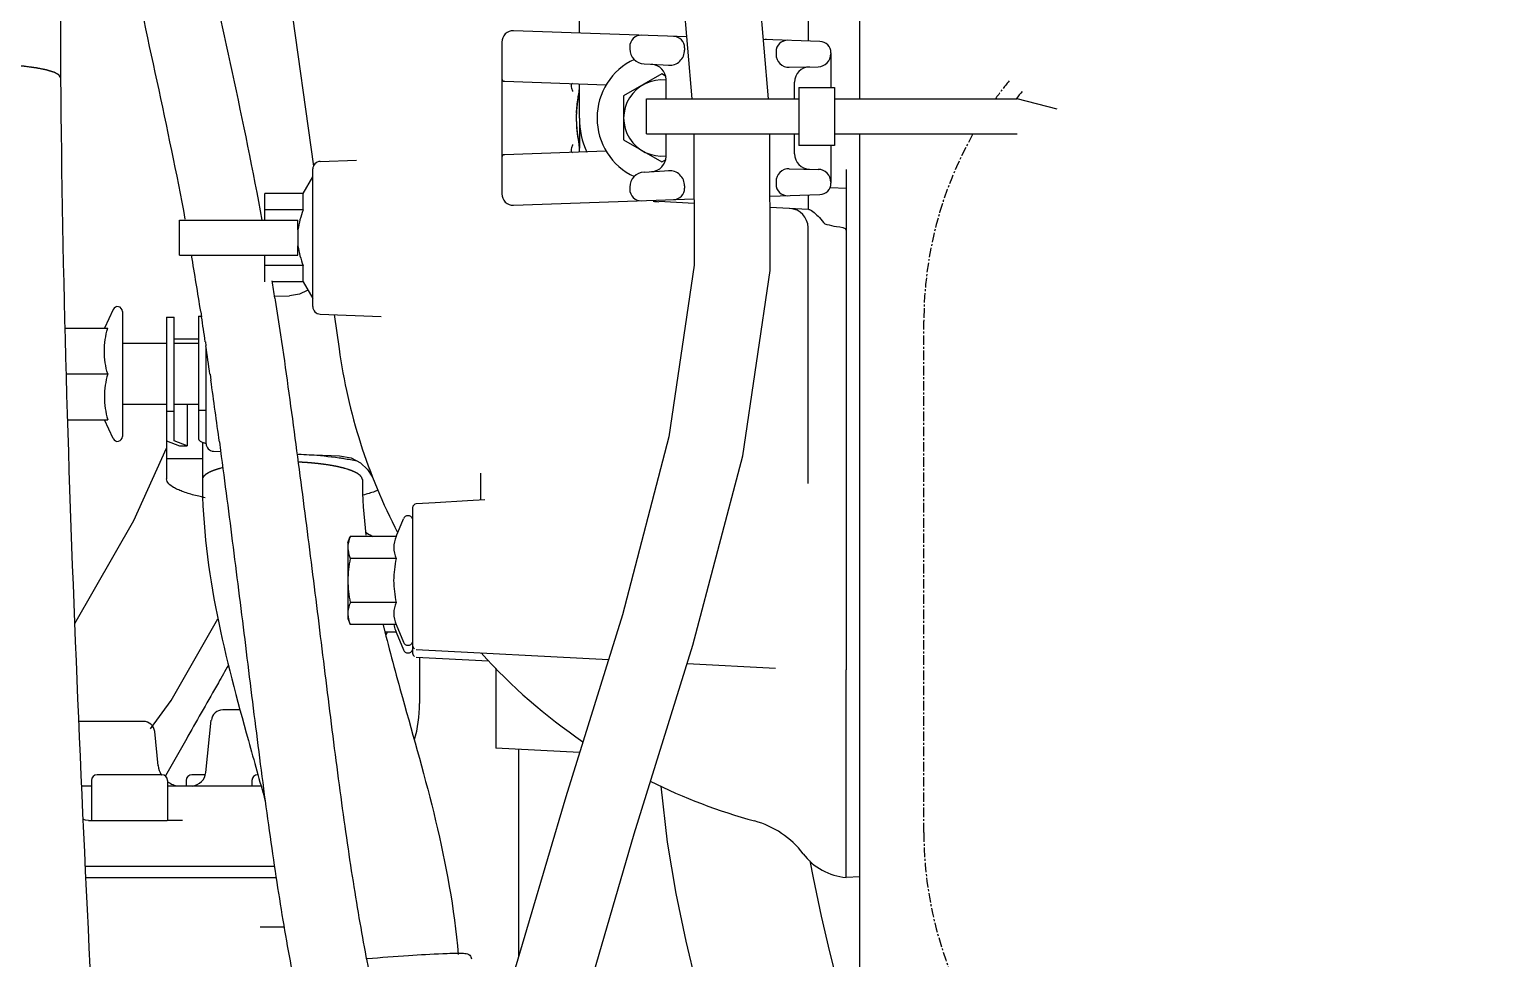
# Model space of a CAD drawing. Header units: metres. Extents: x 27859 to 32645, y 1492 to 8791.
# Drawn here: x 29818.1 to 30009.4, y 4994.3 to 5116.4 of the extents above; entities that cross this region are included whole.
import ezdxf

# ---------------------------------------------------------------- set-up
doc = ezdxf.new("R2010")
doc.units = ezdxf.units.M
doc.linetypes.add('CENTER', pattern=[2, 1.25, -0.25, 0.25, -0.25])
doc.layers.add('E-EQPT', color=190, linetype='Continuous')
doc.layers.add('E-HAT', color=253, linetype='CENTER', lineweight=15)

# ---------------------------------------------------------------- blocks, each defined once
blk = doc.blocks.new('EDG')
at = {"color": 0, "linetype": 'Continuous'}
for p, q in [((943.19, 2703.32, 1), (943.19, 2404.7, 1)), ((979.9, 2520.92, 1), (972.83, 2496.58, 1)), ((946.02, 2516.4, 1), (947.11, 2512.09, 1)), ((966.03, 2510.69, 1), (964.69, 2516.36, 1)), ((981.79, 2491.73, 1), (988.99, 2516.14, 1)), ((987.99, 2485.48, 1), (987.99, 2512.75, 1)), ((1007.96, 2512.97, 1), (1007.83, 2512.96, 1)), ((947.11, 2512.09, 1), (948.22, 2507.41, 1)), ((967.33, 2504.44, 1), (966.03, 2510.69, 1)), ((1018.77, 2508.82, 1), (1021.9, 2508.82, 1)), ((948.22, 2507.41, 1), (949.29, 2502.38, 1)), ((968.48, 2497.67, 1), (967.33, 2504.44, 1)), ((943.19, 2502.23, 1), (944.99, 2502.32, 1)), ((944.99, 2502.32, 1), (944.99, 2480.23, 1)), ((949.29, 2502.38, 1), (949.7, 2500.12, 1)), ((1044.81, 2502.32, 1), (1019.81, 2502.32, 1)), ((1044.88, 2500.82, 1), (1020.04, 2500.82, 1)), ((969.3, 2490.34, 1), (968.48, 2497.67, 1)), ((972.83, 2496.58, 1), (965.09, 2471.81, 1)), ((1032.09, 2494.82, 1), (1034.05, 2494.82, 1)), ((1034.05, 2489.57, 1), (1034.05, 2494.82, 1)), ((1044.44, 2494.82, 1), (1034.12, 2494.82, 1)), ((1044.05, 2489.57, 1), (1044.05, 2494.82, 1)), ((1044.44, 2494.82, 1), (1044.84, 2494.78, 1)), ((1044.84, 2494.78, 1), (1045.17, 2494.66, 1)), ((974.35, 2467.84, 1), (981.79, 2491.73, 1)), ((1021.78, 2490.32, 1), (1034.05, 2490.32, 1)), ((1022.99, 2489.57, 1), (1022.99, 2490.32, 1)), ((1031.61, 2489.57, 1), (1031.61, 2490.32, 1)), ((1044.05, 2490.32, 1), (1045.36, 2490.32, 1)), ((1022.19, 2488.82, 1), (1022.24, 2488.82, 1)), ((1029.04, 2488.53, 1), (1028.32, 2481.67, 1)), ((1029.11, 2488.82, 1), (1030.81, 2488.82, 1)), ((1030.81, 2488.82, 1), (1030.86, 2488.82, 1)), ((1031.55, 2484.05, 1), (1034.35, 2488.97, 1)), ((1034.8, 2488.82, 1), (1043.25, 2488.82, 1)), ((1034.85, 2488.82, 1), (1034.81, 2488.82, 1)), ((1035.28, 2487.64, 1), (1035.75, 2483.17, 1)), ((1043.25, 2488.82, 1), (1043.3, 2488.82, 1)), ((979.98, 2485.9, 1), (990.99, 2485.32, 1)), ((990.99, 2474.84, 1), (990.99, 2485.32, 1)), ((1031.39, 2483.78, 1), (1031.55, 2484.05, 1)), ((1036.29, 2482.78, 1), (1033.58, 2479.06, 1)), ((1037.24, 2481.82, 1), (1045.73, 2481.82, 1)), ((1024.56, 2480.32, 1), (1026.82, 2480.32, 1)), ((1000.99, 2473.37, 1), (1000.99, 2479.48, 1)), ((1033.58, 2479.06, 1), (1027.45, 2468.36, 1)), ((944.99, 2409.37, 1), (944.99, 2475.06, 1)), ((965.85, 2474.23, 1), (954.24, 2474.84, 1)), ((1001.42, 2472.37, 1), (976.17, 2473.69, 1)), ((1001.42, 2473.37, 1), (991.95, 2473.86, 1)), ((1001.89, 2453.77, 1), (1001.89, 2472.87, 1)), ((1004.06, 2470.1, 1), (1003.09, 2472.42, 1)), ((965.09, 2471.81, 1), (958.56, 2446.94, 1)), ((1004.06, 2469.1, 1), (1003.09, 2471.42, 1)), ((1005.19, 2470.07, 1), (1005.41, 2470.46, 1)), ((1004.06, 2470.1, 1), (1005.52, 2470.1, 1)), ((1004.06, 2469.1, 1), (1010.07, 2469.1, 1)), ((1010.39, 2468.32, 1), (1010.07, 2469.1, 1)), ((1010.39, 2458.32, 1), (1010.39, 2468.32, 1)), ((1038.54, 2455.5, 1), (1046.26, 2469, 1)), ((968.26, 2444.45, 1), (974.35, 2467.84, 1)), ((1004.06, 2466.21, 1), (1010.07, 2466.21, 1)), ((1004.06, 2460.44, 1), (1010.07, 2460.44, 1)), ((1004.06, 2457.55, 1), (1003.09, 2455.23, 1)), ((1004.06, 2457.55, 1), (1010.07, 2457.55, 1)), ((1007.26, 2457.46, 1), (1007.1, 2457.55, 1)), ((1010.39, 2458.32, 1), (1010.07, 2457.55, 1)), ((1034.22, 2446, 1), (1038.54, 2455.5, 1)), ((994.69, 2452.86, 1), (998.92, 2453.12, 1)), ((998.92, 2453.12, 1), (1001.42, 2453.27, 1)), ((992.43, 2452.72, 1), (994.69, 2452.86, 1)), ((992.99, 2449.25, 1), (992.99, 2452.72, 1)), ((949.99, 2450.57, 1), (949.99, 2416.98, 1)), ((1007.23, 2449.63, 1), (1007.04, 2450.07, 1)), ((1007.83, 2448.73, 1), (1007.23, 2449.63, 1)), ((1029.49, 2445.17, 1), (1029.49, 2449.96, 1)), ((1034.19, 2428.73, 1), (1034.19, 2449.96, 1)), ((1008.73, 2447.88, 1), (1007.83, 2448.73, 1)), ((1009.98, 2447.23, 1), (1008.73, 2447.88, 1)), ((1011.49, 2446.94, 1), (1009.98, 2447.23, 1)), ((1011.55, 2447.21, 1), (1011.53, 2447.21, 1)), ((1034.19, 2447.29, 1), (1029.49, 2447.29, 1)), ((958.56, 2446.94, 1), (954.95, 2422.63, 1)), ((1017.06, 2446.74, 1), (1011.49, 2446.94, 1)), ((1028.03, 2446.36, 1), (1027.09, 2446.39, 1)), ((1027.26, 2445.13, 1), (1027.11, 2446.24, 1)), ((1028.99, 2445.36, 1), (1028.99, 2432.73, 1)), ((1032.49, 2445.63, 1), (1031.49, 2445.63, 1)), ((1031.49, 2440.21, 1), (1031.49, 2445.63, 1)), ((1031.49, 2445.63, 1), (1033.19, 2444.98, 1)), ((1034.19, 2444.98, 1), (1032.49, 2445.63, 1)), ((964.93, 2421.94, 1), (968.26, 2444.45, 1)), ((1029.99, 2428.6, 1), (1029.99, 2444.74, 1)), ((1033.19, 2444.98, 1), (1033.19, 2428.73, 1)), ((1039.99, 2427.99, 1), (1039.99, 2444.43, 1)), ((1041.19, 2444.7, 1), (1042.35, 2442.23, 1)), ((1047.2, 2442.21, 1), (1041.92, 2442.21, 1)), ((1029.99, 2440.98, 1), (1028.99, 2440.98, 1)), ((1029.99, 2440.21, 1), (1033.19, 2440.21, 1)), ((1034.19, 2441.11, 1), (1033.19, 2441.11, 1)), ((1034.19, 2440.21, 1), (1039.99, 2440.21, 1)), ((1028.48, 2436.25, 1), (1028.37, 2437.01, 1)), ((1047.38, 2436.21, 1), (1041.92, 2436.21, 1)), ((1012.18, 2428.42, 1), (1011.55, 2432.92, 1)), ((1029.1, 2431.97, 1), (1029.02, 2432.51, 1)), ((1029.99, 2432.21, 1), (1033.19, 2432.21, 1)), ((1034.19, 2432.21, 1), (1039.99, 2432.21, 1)), ((1033.19, 2431.59, 1), (1029.99, 2431.59, 1)), ((1041.19, 2427.73, 1), (1042.35, 2430.2, 1)), ((1047.53, 2430.21, 1), (1041.92, 2430.21, 1)), ((1014.03, 2428.36, 1), (1006, 2428.64, 1)), ((1029.7, 2428.03, 1), (1029.6, 2428.69, 1)), ((1029.99, 2428.6, 1), (1029.62, 2428.6, 1)), ((1034.19, 2428.73, 1), (1033.19, 2428.73, 1)), ((1014.99, 2427.36, 1), (1014.99, 2409.29, 1)), ((1016.26, 2424.12, 1), (1014.99, 2426.32, 1)), ((1019.96, 2426.25, 1), (1019.92, 2426.51, 1)), ((1015.74, 2425.24, 1), (1016.73, 2425.71, 1)), ((1016.73, 2425.71, 1), (1018.07, 2425.94, 1)), ((1020, 2426.01, 1), (1018.07, 2425.94, 1)), ((954.95, 2422.63, 1), (955, 2404.7, 1)), ((1016.26, 2424.12, 1), (1020.3, 2424.12, 1)), ((1016.26, 2424.12, 1), (1016.26, 2421.98, 1)), ((1021.29, 2424.12, 1), (1021.29, 2420.62, 1)), ((964.97, 2404.7, 1), (964.93, 2421.94, 1)), ((1016.26, 2421.98, 1), (1021.29, 2421.98, 1)), ((1032.49, 2420.62, 1), (1016.94, 2420.62, 1)), ((1016.94, 2420.62, 1), (1016.94, 2419.38, 1)), ((1032.49, 2420.62, 1), (1032.49, 2416.02, 1)), ((1016.94, 2418.32, 1), (1016.94, 2419.38, 1)), ((1016.94, 2417.27, 1), (1016.94, 2418.32, 1)), ((1016.94, 2417.27, 1), (1016.94, 2416.02, 1)), ((1032.49, 2416.02, 1), (1016.94, 2416.02, 1)), ((1021.29, 2416.02, 1), (1021.29, 2412.52, 1)), ((954.98, 2412.88, 1), (948.44, 2412.65, 1)), ((949.99, 2414.61, 1), (954.98, 2414.35, 1)), ((949.99, 2412.7, 1), (949.99, 2414.61, 1)), ((988.64, 2414.05, 1), (964.95, 2413.22, 1)), ((964.95, 2413.82, 1), (969.57, 2413.58, 1)), ((1016.26, 2414.67, 1), (1021.29, 2414.67, 1)), ((1016.26, 2414.67, 1), (1016.26, 2412.52, 1)), ((944.99, 2411.87, 1), (947.03, 2411.76, 1)), ((946.99, 2406.2, 1), (946.99, 2411.15, 1)), ((954.19, 2410.96, 1), (954.19, 2411.3, 1)), ((966.19, 2411.52, 1), (966.19, 2411.82, 1)), ((973.39, 2411.69, 1), (973.39, 2411.97, 1)), ((990.19, 2392.64, 1), (990.19, 2412.55, 1)), ((1016.26, 2412.52, 1), (1014.99, 2410.32, 1)), ((1016.26, 2412.52, 1), (1021.29, 2412.52, 1)), ((952.46, 2409.26, 1), (948.66, 2409.34, 1)), ((971.5, 2409.69, 1), (968.16, 2409.51, 1)), ((951.76, 2407.32, 1), (951.76, 2404.7, 1)), ((968.63, 2407.64, 1), (968.63, 2404.7, 1)), ((969.19, 2408.37, 1), (968.69, 2408.08, 1)), ((974.19, 2405.48, 1), (969.19, 2408.37, 1)), ((976.47, 2406.95, 1), (989.81, 2407.42, 1)), ((979.99, 2407.07, 1), (979.99, 2406.59, 1)), ((1014.03, 2408.29, 1), (1009.27, 2408.12, 1)), ((1024.59, 2339.53, 1), (1014.9, 2408.93, 1)), ((946.52, 2406.2, 1), (951.19, 2406.2, 1)), ((946.52, 2398.6, 1), (946.52, 2406.2, 1)), ((951.19, 2398.6, 1), (951.19, 2406.2, 1)), ((974.19, 2399.71, 1), (974.19, 2405.48, 1)), ((979.99, 2406.59, 1), (979.99, 2406.56, 1)), ((979.99, 2403.14, 1), (979.99, 2406.56, 1)), ((979.99, 2406.56, 1), (980.03, 2406.08, 1)), ((980.03, 2406.08, 1), (980.14, 2405.33, 1)), ((980.14, 2405.33, 1), (980.26, 2404.49, 1)), ((946.52, 2404.7, 1), (922.52, 2404.7, 1)), ((971.19, 2404.7, 1), (951.19, 2404.7, 1)), ((971.19, 2404.7, 1), (971.19, 2400.1, 1)), ((980.26, 2404.49, 1), (980.35, 2403.57, 1)), ((980.35, 2403.57, 1), (980.39, 2402.61, 1)), ((917.28, 2401.43, 1), (922.52, 2400.1, 1)), ((979.99, 2402.6, 1), (979.99, 2398.12, 1)), ((980.35, 2401.65, 1), (980.27, 2400.73, 1)), ((980.39, 2402.61, 1), (980.35, 2401.65, 1)), ((946.52, 2400.1, 1), (922.52, 2400.1, 1)), ((943.19, 2400.1, 1), (943.19, 2313.82, 1)), ((971.19, 2400.1, 1), (951.19, 2400.1, 1)), ((951.76, 2400.1, 1), (951.76, 2397.88, 1)), ((955.18, 2400.1, 1), (962.39, 2313.82, 1)), ((965.22, 2400.1, 1), (972.43, 2313.82, 1)), ((968.63, 2400.1, 1), (968.63, 2397.55, 1)), ((969.19, 2396.82, 1), (974.19, 2399.71, 1)), ((980.14, 2399.88, 1), (980.03, 2399.13, 1)), ((980.27, 2400.73, 1), (980.14, 2399.88, 1)), ((951.19, 2398.6, 1), (946.52, 2398.6, 1)), ((946.99, 2394.05, 1), (946.99, 2398.6, 1)), ((989.81, 2397.78, 1), (976.47, 2398.24, 1)), ((980.03, 2399.13, 1), (979.99, 2398.63, 1)), ((952.62, 2395.94, 1), (948.66, 2395.86, 1)), ((971.5, 2395.5, 1), (968.16, 2395.68, 1)), ((968.69, 2397.12, 1), (969.19, 2396.82, 1)), ((954.19, 2393.9, 1), (954.19, 2394.24, 1)), ((966.19, 2393.38, 1), (966.19, 2393.68, 1)), ((948.44, 2392.55, 1), (955.84, 2392.29, 1)), ((949.99, 2323.59, 1), (949.99, 2392.49, 1)), ((965.9, 2391.94, 1), (988.64, 2391.14, 1)), ((973.39, 2393.23, 1), (973.39, 2393.51, 1)), ((979.99, 2391.45, 1), (979.99, 2335.6, 1))]:
    blk.add_line(p, q, dxfattribs=at)
at = {"color": 0, "linetype": 'CENTER'}
blk.add_line((934.79, 2496.39, 1), (934.79, 2429.26, 1), dxfattribs=at)
for centre, start, end in [((884.79, 2496.39, 1), 0, 39.0815), ((884.79, 2429.26, 1), 330.577, 0), ((884.79, 2429.26, 1), 320.9185, 324.3199)]:
    blk.add_arc(centre, 50, start, end, dxfattribs=at)
at = {"color": 0, "linetype": 'Continuous'}
for centre, radius, start, end in [((944.26, 2494.36, 1), 8, 37.2872, 84.7502), ((960.17, 2506.47, 1), 12, 217.2873, 254.7375), ((937.27, 2422.54, 1), 75, 63.5371, 74.7363), ((1022.24, 2489.57, 1), 0.75, 270.0001, 0.0001), ((1031.03, 2488.32, 1), 2, 96.4127, 174.0001), ((1030.86, 2489.57, 1), 0.75, 270.0001, 0.0001), ((1032.3, 2487.32, 1), 3, 53.8545, 84.0338), ((1034.8, 2489.57, 1), 0.75, 180.0001, 270.0001), ((1043.3, 2489.57, 1), 0.75, 270.0001, 0.0001), ((1032.3, 2487.32, 1), 3, 6, 30.1836), ((937.27, 2422.54, 1), 75, 42.1038, 55.6954), ((1018.99, 2479.48, 1), 18, 164.4849, 180), ((1026.82, 2481.82, 1), 1.5, 270, 354.0001), ((1037.24, 2483.32, 1), 1.5, 186.0001, 270.0001), ((1001.39, 2472.87, 1), 0.5, 359.998, 57.998), ((1001.39, 2471.87, 1), 0.5, 359.9973, 57.9973), ((1002.49, 2472.18, 1), 0.649, 22.5, 157.5), ((1002.49, 2471.18, 1), 0.649, 22.5, 157.5), ((835.6, 2427.69, 1), 175.14, 13.6742, 13.8076), ((1006.8, 2467.57, 1), 3.6, 11.8964, 12.8009), ((937.27, 2422.54, 1), 75, 7.9501, 27.3615), ((1003.52, 2450.38, 1), 8.01, 55.3676, 62.1276), ((1002.49, 2455.47, 1), 0.649, 202.5, 337.5), ((1001.39, 2453.77, 1), 0.5, 273.4919, 359.994), ((1023.64, 2424.03, 1), 28.93, 78.3742, 79.0831), ((1027.99, 2445.36, 1), 1, 0, 88), ((2139.29, 2593.81, 1), 1121.93, 187.61528, 188.03382), ((1040.62, 2444.43, 1), 0.629, 25, 180), ((1749.15, 2538.87, 1), 727.93, 188.10433, 188.40153), ((1615.19, 2519.05, 1), 592.52, 188.45139, 188.77189), ((1013.99, 2427.36, 1), 1, 359.997, 88), ((1523.62, 2504.87, 1), 509.75, 188.8725, 189.1319), ((1474.72, 2497.09, 1), 450.34, 188.8216, 189.7773), ((1040.62, 2427.99, 1), 0.629, 180, 335), ((952.49, 2416.98, 1), 2.5, 180, 267), ((952.69, 2411.3, 1), 1.5, 0, 92), ((967.69, 2411.82, 1), 1.5, 91.9988, 180), ((968.99, 2402.6, 1), 11, 83.1051, 87), ((971.89, 2411.97, 1), 1.5, 0, 92), ((988.69, 2412.55, 1), 1.5, 0, 92), ((948.49, 2411.15, 1), 1.5, 92, 180), ((948.69, 2411.04, 1), 1.7, 180, 268.8), ((952.49, 2410.96, 1), 1.7, 268.8012, 360), ((968.19, 2411.52, 1), 2, 180, 272.9994), ((971.39, 2411.69, 1), 2, 273.0002, 0), ((949.76, 2407.32, 1), 2, 0, 88.8), ((970.63, 2407.64, 1), 2, 93, 180), ((969.19, 2402.6, 1), 8.5, 295.0411, 64.9589), ((1013.99, 2409.29, 1), 1, 272, 0.003), ((969.19, 2402.6, 1), 5, 263.4664, 96.5336), ((968.99, 2402.6, 1), 11, 0, 23.9853), ((989.79, 2407.82, 1), 0.4, 272, 0), ((966.01, 2402.6, 1), 14.4, 357.4239, 4.948), ((884.79, 2429.26, 1), 47.8, 320.9185, 322.3089), ((949.76, 2397.88, 1), 2, 271.2, 360), ((970.63, 2397.55, 1), 2, 180, 267), ((989.79, 2397.38, 1), 0.4, 359.9862, 87.9995), ((948.69, 2394.16, 1), 1.7, 91.2, 180), ((952.49, 2394.24, 1), 1.7, 0, 91.1992), ((968.19, 2393.68, 1), 2, 87, 180), ((948.49, 2394.05, 1), 1.5, 180, 267.9989), ((952.69, 2393.9, 1), 1.5, 267.9987, 0), ((971.39, 2393.51, 1), 2, 0, 87), ((955.49, 2393.8, 1), 1.5, 268, 283.1184), ((967.69, 2393.38, 1), 1.5, 180, 268), ((971.89, 2393.23, 1), 1.5, 268, 0), ((988.69, 2392.64, 1), 1.5, 268, 0)]:
    blk.add_arc(centre, radius, start, end, dxfattribs=at)
for points in [[(1048.1, 2397.31, 1), (1047.7, 2449, 1), (1041.92, 2557.41, 1), (1036.91, 2664.01, 1), (1037.34, 2714.02, 1)], [(1010.31, 2468.37, 1), (1010.25, 2468.62, 1), (1010.17, 2468.86, 1), (1010.07, 2469.1, 1)], [(1010.39, 2467.65, 1), (1010.39, 2467.88, 1), (1010.37, 2468.1, 1), (1010.32, 2468.31, 1)], [(1004.38, 2463.32, 1), (1004.38, 2464.29, 1), (1004.25, 2465.26, 1), (1004.06, 2466.21, 1)], [(1010.39, 2463.32, 1), (1010.39, 2464.29, 1), (1010.27, 2465.26, 1), (1010.07, 2466.21, 1)], [(1004.06, 2460.44, 1), (1004.25, 2461.39, 1), (1004.38, 2462.36, 1), (1004.38, 2463.32, 1)], [(1010.07, 2460.44, 1), (1010.27, 2461.39, 1), (1010.39, 2462.36, 1), (1010.39, 2463.32, 1)], [(1008.49, 2450.07, 1), (1008.49, 2452.44, 1), (1008.32, 2454.86, 1), (1008.02, 2457.35, 1)], [(1016.94, 2419.38, 1), (1016.83, 2420.27, 1), (1016.57, 2421.14, 1), (1016.26, 2421.98, 1)], [(1016.26, 2414.67, 1), (1016.57, 2415.51, 1), (1016.83, 2416.38, 1), (1016.94, 2417.27, 1)], [(1047.17, 2338.52, 1), (1047.85, 2358.24, 1), (1048.25, 2377.85, 1), (1048.1, 2397.31, 1)]]:
    blk.add_open_spline(points, degree=3, dxfattribs=at)
for points, knots in [([(1027.11, 2446.24, 1), (1026.54, 2450.54, 1), (1025.43, 2459.07, 1), (1023.84, 2471.8, 1), (1022.48, 2482.86, 1), (1021.36, 2491.49, 1), (1020.5, 2497.76, 1), (1019.61, 2503.72, 1), (1018.7, 2509.33, 1), (1017.75, 2514.59, 1), (1016.92, 2518.66, 1), (1016.24, 2521.73, 1), (1015.72, 2523.91, 1), (1015.18, 2525.94, 1), (1014.62, 2527.79, 1), (1014.13, 2529.19, 1), (1013.68, 2530.25, 1), (1013.3, 2531.03, 1), (1012.83, 2531.83, 1), (1012.18, 2532.7, 1), (1011.47, 2533.38, 1), (1010.98, 2533.71, 1)], [0, 0, 0, 0, 0.12439, 0.251751, 0.379113, 0.442794, 0.506474, 0.570155, 0.633836, 0.697516, 0.761197, 0.793038, 0.824878, 0.856718, 0.888559, 0.920399, 0.936319, 0.952239, 0.96816, 0.98408, 1, 1, 1, 1]), ([(1019.92, 2426.51, 1), (1019.68, 2428.03, 1), (1018.76, 2434.11, 1), (1017.31, 2444.73, 1), (1015.62, 2457.72, 1), (1014.01, 2470.6, 1), (1012.66, 2481.63, 1), (1011.55, 2490.19, 1), (1010.7, 2496.37, 1), (1009.83, 2502.2, 1), (1008.94, 2507.66, 1), (1008.02, 2512.74, 1), (1007.24, 2516.62, 1), (1006.59, 2519.51, 1), (1006.11, 2521.5, 1), (1005.8, 2522.68, 1), (1005.65, 2523.22, 1)], [0, 0, 0, 0, 0.041237, 0.164948, 0.28866, 0.412371, 0.536082, 0.597938, 0.659794, 0.721649, 0.783505, 0.845361, 0.907216, 0.938144, 0.969072, 1, 1, 1, 1]), ([(995.93, 2512.26, 1), (995.76, 2512.26, 1), (995.46, 2512.26, 1), (995.04, 2512.28, 1), (994.68, 2512.34, 1), (994.32, 2512.54, 1), (994.18, 2512.83, 1), (994.16, 2513, 1)], [0, 0, 0, 0, 0.243664, 0.429907, 0.598947, 0.753222, 1, 1, 1, 1]), ([(1005.68, 2469.49, 1), (1004.94, 2472.48, 1), (1002.72, 2480.63, 1), (998.65, 2494.67, 1), (996.41, 2506.35, 1), (995.92, 2512.44, 1)], [0, 0, 0, 0, 0.232067, 0.616033, 1, 1, 1, 1]), ([(997.92, 2512.3, 1), (997.73, 2512.29, 1), (997.06, 2512.27, 1), (996.4, 2512.25, 1), (995.93, 2512.26, 1)], [0, 0, 0, 0, 0.29103, 1, 1, 1, 1]), ([(1007.83, 2512.96, 1), (1006.03, 2512.81, 1), (1002.73, 2512.55, 1), (999.43, 2512.36, 1), (997.92, 2512.3, 1)], [0, 0, 0, 0, 0.544465, 1, 1, 1, 1]), ([(1007.95, 2512.99, 1), (1007.95, 2512.99, 1), (1007.95, 2512.98, 1), (1007.94, 2512.97, 1), (1007.93, 2512.97, 1)], [0, 0, 0, 0, 0.600054, 1, 1, 1, 1]), ([(1029.49, 2450.07, 1), (1029.49, 2456.22, 1), (1027.91, 2468.05, 1), (1024.19, 2481.79, 1), (1021.96, 2489.65, 1), (1021.25, 2492.24, 1)], [0, 0, 0, 0, 0.39939, 0.79878, 1, 1, 1, 1]), ([(1026.07, 2474.43, 1), (1026.51, 2475.21, 1), (1028.28, 2478.32, 1), (1030.06, 2481.44, 1), (1031.39, 2483.78, 1)], [0, 0, 0, 0, 0.24773, 1, 1, 1, 1]), ([(944.99, 2480.23, 1), (944.99, 2479.62, 1), (944.99, 2477.9, 1), (945.01, 2476.18, 1), (944.99, 2475.06, 1)], [0, 0, 0, 0, 0.35203, 1, 1, 1, 1]), ([(1004.34, 2469.1, 1), (1004.31, 2469.35, 1), (1004.22, 2469.69, 1), (1004.09, 2470.02, 1), (1004.06, 2470.1, 1)], [0, 0, 0, 0, 0.744702, 1, 1, 1, 1]), ([(1004.06, 2466.21, 1), (1004.24, 2466.67, 1), (1004.51, 2467.65, 1), (1004.24, 2468.64, 1), (1004.06, 2469.1, 1)], [0, 0, 0, 0, 0.5, 1, 1, 1, 1]), ([(1010.07, 2466.21, 1), (1010.12, 2466.33, 1), (1010.3, 2466.79, 1), (1010.39, 2467.29, 1), (1010.39, 2467.65, 1)], [0, 0, 0, 0, 0.257235, 1, 1, 1, 1]), ([(1004.06, 2457.55, 1), (1004.24, 2458.01, 1), (1004.51, 2458.99, 1), (1004.24, 2459.98, 1), (1004.06, 2460.44, 1)], [0, 0, 0, 0, 0.5, 1, 1, 1, 1]), ([(1010.39, 2458.99, 1), (1010.39, 2459.12, 1), (1010.36, 2459.61, 1), (1010.22, 2460.09, 1), (1010.07, 2460.44, 1)], [0, 0, 0, 0, 0.245295, 1, 1, 1, 1]), ([(1010.07, 2457.55, 1), (1010.12, 2457.67, 1), (1010.3, 2458.13, 1), (1010.39, 2458.63, 1), (1010.39, 2458.99, 1)], [0, 0, 0, 0, 0.257235, 1, 1, 1, 1]), ([(1006.44, 2451.47, 1), (1006.58, 2451.53, 1), (1007.21, 2451.78, 1), (1007.87, 2451.97, 1), (1008.38, 2452.11, 1)], [0, 0, 0, 0, 0.221802, 1, 1, 1, 1]), ([(1029.47, 2452.37, 1), (1029.57, 2452.35, 1), (1029.95, 2452.27, 1), (1030.32, 2452.18, 1), (1030.6, 2452.11, 1)], [0, 0, 0, 0, 0.259605, 1, 1, 1, 1]), ([(1030.6, 2452.11, 1), (1031.12, 2451.97, 1), (1031.85, 2451.76, 1), (1032.73, 2451.39, 1), (1033.52, 2450.99, 1), (1034.19, 2450.45, 1), (1034.19, 2449.96, 1)], [0, 0, 0, 0, 0.370884, 0.525742, 0.659587, 1, 1, 1, 1]), ([(1008.49, 2450.07, 1), (1008.5, 2450.04, 1), (1008.51, 2449.99, 1), (1008.53, 2449.94, 1), (1008.53, 2449.91, 1), (1008.54, 2449.88, 1), (1008.54, 2449.86, 1), (1008.55, 2449.85, 1), (1008.55, 2449.84, 1), (1008.55, 2449.83, 1), (1008.55, 2449.83, 1), (1008.55, 2449.82, 1), (1008.56, 2449.82, 1), (1008.56, 2449.81, 1), (1008.57, 2449.8, 1), (1008.58, 2449.78, 1), (1008.6, 2449.76, 1), (1008.62, 2449.73, 1), (1008.65, 2449.69, 1), (1008.68, 2449.65, 1), (1008.7, 2449.62, 1), (1008.72, 2449.6, 1), (1008.73, 2449.58, 1), (1008.74, 2449.57, 1), (1008.74, 2449.57, 1), (1008.75, 2449.56, 1), (1008.75, 2449.56, 1), (1008.76, 2449.55, 1), (1008.77, 2449.55, 1), (1008.78, 2449.54, 1), (1008.8, 2449.52, 1), (1008.83, 2449.5, 1), (1008.86, 2449.48, 1), (1008.89, 2449.45, 1), (1008.92, 2449.43, 1), (1008.95, 2449.41, 1), (1008.98, 2449.38, 1), (1009, 2449.36, 1), (1009.02, 2449.35, 1), (1009.03, 2449.34, 1), (1009.05, 2449.33, 1), (1009.06, 2449.32, 1), (1009.06, 2449.32, 1), (1009.06, 2449.31, 1), (1009.07, 2449.31, 1), (1009.08, 2449.31, 1), (1009.09, 2449.3, 1), (1009.11, 2449.29, 1), (1009.13, 2449.28, 1), (1009.15, 2449.26, 1), (1009.19, 2449.24, 1), (1009.23, 2449.22, 1), (1009.27, 2449.2, 1), (1009.31, 2449.18, 1), (1009.36, 2449.15, 1), (1009.4, 2449.13, 1), (1009.43, 2449.11, 1), (1009.46, 2449.1, 1), (1009.48, 2449.09, 1), (1009.49, 2449.08, 1), (1009.5, 2449.08, 1), (1009.51, 2449.07, 1), (1009.51, 2449.07, 1), (1009.53, 2449.06, 1), (1009.55, 2449.05, 1), (1009.59, 2449.04, 1), (1009.63, 2449.02, 1), (1009.7, 2448.99, 1), (1009.79, 2448.96, 1), (1009.88, 2448.92, 1), (1009.95, 2448.89, 1), (1009.99, 2448.87, 1), (1010.03, 2448.86, 1), (1010.05, 2448.85, 1), (1010.06, 2448.84, 1), (1010.07, 2448.84, 1), (1010.08, 2448.84, 1), (1010.1, 2448.83, 1), (1010.12, 2448.83, 1), (1010.14, 2448.82, 1), (1010.19, 2448.8, 1), (1010.24, 2448.79, 1), (1010.31, 2448.77, 1), (1010.39, 2448.74, 1), (1010.55, 2448.69, 1), (1010.68, 2448.65, 1), (1010.76, 2448.62, 1)], [0, 0, 0, 0, 0.0625, 0.09375, 0.109375, 0.125, 0.140625, 0.148438, 0.15625, 0.160156, 0.164062, 0.166016, 0.167969, 0.171875, 0.179688, 0.1875, 0.203125, 0.21875, 0.25, 0.28125, 0.296875, 0.3125, 0.320312, 0.328125, 0.332031, 0.333984, 0.335938, 0.339844, 0.34375, 0.351562, 0.359375, 0.375, 0.390625, 0.40625, 0.421875, 0.4375, 0.453125, 0.46875, 0.476562, 0.484375, 0.492188, 0.496094, 0.498047, 0.5, 0.501953, 0.503906, 0.507812, 0.515625, 0.523438, 0.53125, 0.546875, 0.5625, 0.578125, 0.59375, 0.609375, 0.625, 0.640625, 0.648438, 0.65625, 0.660156, 0.664062, 0.666016, 0.667969, 0.671875, 0.679688, 0.6875, 0.703125, 0.71875, 0.75, 0.78125, 0.796875, 0.8125, 0.820312, 0.828125, 0.832031, 0.833984, 0.835938, 0.839844, 0.84375, 0.851562, 0.859375, 0.875, 0.890625, 0.90625, 0.9375, 1, 1, 1, 1]), ([(1026.81, 2448.51, 1), (1026.9, 2448.54, 1), (1027.03, 2448.57, 1), (1027.18, 2448.61, 1), (1027.26, 2448.64, 1), (1027.33, 2448.66, 1), (1027.39, 2448.67, 1), (1027.44, 2448.69, 1), (1027.47, 2448.7, 1), (1027.49, 2448.7, 1), (1027.51, 2448.7, 1), (1027.52, 2448.71, 1), (1027.55, 2448.72, 1), (1027.59, 2448.73, 1), (1027.63, 2448.75, 1), (1027.71, 2448.78, 1), (1027.81, 2448.81, 1), (1027.9, 2448.84, 1), (1027.98, 2448.87, 1), (1028.03, 2448.89, 1), (1028.07, 2448.9, 1), (1028.09, 2448.91, 1), (1028.11, 2448.91, 1), (1028.12, 2448.92, 1), (1028.13, 2448.92, 1), (1028.14, 2448.92, 1), (1028.16, 2448.94, 1), (1028.19, 2448.95, 1), (1028.24, 2448.97, 1), (1028.29, 2448.99, 1), (1028.34, 2449.01, 1), (1028.39, 2449.04, 1), (1028.43, 2449.06, 1), (1028.48, 2449.08, 1), (1028.52, 2449.1, 1), (1028.55, 2449.11, 1), (1028.58, 2449.12, 1), (1028.6, 2449.13, 1), (1028.61, 2449.14, 1), (1028.62, 2449.14, 1), (1028.62, 2449.14, 1), (1028.63, 2449.14, 1), (1028.63, 2449.15, 1), (1028.65, 2449.15, 1), (1028.66, 2449.16, 1), (1028.68, 2449.18, 1), (1028.7, 2449.19, 1), (1028.73, 2449.21, 1), (1028.77, 2449.23, 1), (1028.81, 2449.25, 1), (1028.85, 2449.28, 1), (1028.88, 2449.3, 1), (1028.92, 2449.32, 1), (1028.95, 2449.34, 1), (1028.98, 2449.35, 1), (1028.99, 2449.36, 1), (1029, 2449.37, 1), (1029.01, 2449.37, 1), (1029.02, 2449.38, 1), (1029.02, 2449.38, 1), (1029.03, 2449.39, 1), (1029.04, 2449.4, 1), (1029.06, 2449.41, 1), (1029.08, 2449.43, 1), (1029.11, 2449.46, 1), (1029.16, 2449.5, 1), (1029.2, 2449.54, 1), (1029.24, 2449.57, 1), (1029.26, 2449.59, 1), (1029.28, 2449.6, 1), (1029.29, 2449.61, 1), (1029.29, 2449.62, 1), (1029.3, 2449.63, 1), (1029.3, 2449.63, 1), (1029.3, 2449.63, 1), (1029.31, 2449.64, 1), (1029.31, 2449.65, 1), (1029.32, 2449.67, 1), (1029.34, 2449.69, 1), (1029.35, 2449.71, 1), (1029.37, 2449.74, 1), (1029.41, 2449.8, 1), (1029.44, 2449.85, 1), (1029.46, 2449.88, 1)], [0, 0, 0, 0, 0.0625, 0.09375, 0.109375, 0.125, 0.140625, 0.15625, 0.160156, 0.164062, 0.167969, 0.171875, 0.179688, 0.1875, 0.203125, 0.21875, 0.25, 0.28125, 0.296875, 0.3125, 0.320312, 0.328125, 0.332031, 0.333984, 0.335938, 0.339844, 0.34375, 0.359375, 0.375, 0.390625, 0.40625, 0.421875, 0.4375, 0.453125, 0.46875, 0.476562, 0.484375, 0.492188, 0.496094, 0.498047, 0.5, 0.501953, 0.503906, 0.507812, 0.515625, 0.523438, 0.53125, 0.546875, 0.5625, 0.578125, 0.59375, 0.609375, 0.625, 0.640625, 0.648438, 0.65625, 0.660156, 0.664062, 0.666016, 0.667969, 0.671875, 0.679688, 0.6875, 0.703125, 0.71875, 0.75, 0.78125, 0.796875, 0.8125, 0.820312, 0.828125, 0.832031, 0.833984, 0.835938, 0.839844, 0.84375, 0.851562, 0.859375, 0.875, 0.890625, 0.90625, 0.9375, 1, 1, 1, 1]), ([(1029.46, 2449.88, 1), (1029.46, 2449.88, 1), (1029.46, 2449.89, 1), (1029.46, 2449.89, 1), (1029.46, 2449.9, 1), (1029.47, 2449.91, 1), (1029.47, 2449.92, 1), (1029.47, 2449.93, 1), (1029.48, 2449.95, 1), (1029.48, 2449.96, 1), (1029.48, 2449.98, 1), (1029.49, 2449.99, 1), (1029.49, 2450, 1), (1029.49, 2450.02, 1), (1029.49, 2450.03, 1), (1029.49, 2450.03, 1), (1029.49, 2450.05, 1), (1029.49, 2450.06, 1), (1029.49, 2450.07, 1), (1029.49, 2450.07, 1)], [0, 0, 0, 0, 0.0625, 0.125, 0.15625, 0.1875, 0.25, 0.3125, 0.375, 0.5, 0.5625, 0.625, 0.6875, 0.75, 0.8125, 0.84375, 0.875, 0.9375, 1, 1, 1, 1]), ([(1011.53, 2447.21, 1), (1011.32, 2447.24, 1), (1010.53, 2447.36, 1), (1009.75, 2447.5, 1), (1009.17, 2447.63, 1)], [0, 0, 0, 0, 0.263965, 1, 1, 1, 1]), ([(1010.76, 2448.62, 1), (1010.79, 2448.61, 1), (1010.85, 2448.6, 1), (1010.92, 2448.58, 1), (1010.98, 2448.56, 1), (1011.04, 2448.55, 1), (1011.12, 2448.53, 1), (1011.19, 2448.51, 1), (1011.25, 2448.49, 1), (1011.32, 2448.48, 1), (1011.38, 2448.46, 1), (1011.44, 2448.45, 1), (1011.49, 2448.44, 1), (1011.54, 2448.43, 1), (1011.6, 2448.41, 1), (1011.67, 2448.4, 1), (1011.74, 2448.38, 1), (1011.8, 2448.37, 1), (1011.89, 2448.35, 1), (1011.97, 2448.34, 1), (1012.04, 2448.32, 1), (1012.11, 2448.31, 1), (1012.2, 2448.29, 1), (1012.27, 2448.28, 1), (1012.3, 2448.27, 1)], [0, 0, 0, 0, 0.0625, 0.125, 0.15625, 0.1875, 0.25, 0.3125, 0.34375, 0.375, 0.4375, 0.46875, 0.5, 0.53125, 0.5625, 0.625, 0.65625, 0.6875, 0.75, 0.8125, 0.84375, 0.875, 0.9375, 1, 1, 1, 1]), ([(1016.86, 2446.74, 1), (1016.39, 2446.76, 1), (1014.62, 2446.85, 1), (1012.84, 2447.02, 1), (1011.55, 2447.21, 1)], [0, 0, 0, 0, 0.26257, 1, 1, 1, 1]), ([(1012.3, 2448.27, 1), (1012.35, 2448.26, 1), (1012.42, 2448.25, 1), (1012.51, 2448.23, 1), (1012.57, 2448.22, 1), (1012.62, 2448.22, 1), (1012.64, 2448.21, 1), (1012.66, 2448.21, 1), (1012.68, 2448.21, 1), (1012.69, 2448.2, 1), (1012.71, 2448.2, 1), (1012.75, 2448.19, 1), (1012.8, 2448.19, 1), (1012.91, 2448.17, 1), (1013, 2448.15, 1), (1013.08, 2448.14, 1), (1013.13, 2448.13, 1), (1013.23, 2448.12, 1), (1013.33, 2448.1, 1), (1013.43, 2448.09, 1), (1013.48, 2448.08, 1), (1013.52, 2448.08, 1), (1013.56, 2448.07, 1), (1013.62, 2448.07, 1), (1013.72, 2448.05, 1), (1013.83, 2448.04, 1), (1013.92, 2448.03, 1), (1013.98, 2448.02, 1), (1014.07, 2448.01, 1), (1014.17, 2448, 1), (1014.28, 2447.98, 1), (1014.34, 2447.98, 1), (1014.39, 2447.97, 1), (1014.41, 2447.97, 1), (1014.42, 2447.97, 1), (1014.43, 2447.97, 1), (1014.46, 2447.96, 1), (1014.5, 2447.96, 1), (1014.56, 2447.95, 1), (1014.64, 2447.95, 1), (1014.77, 2447.93, 1), (1014.86, 2447.92, 1), (1014.92, 2447.92, 1)], [0, 0, 0, 0, 0.0625, 0.09375, 0.125, 0.140625, 0.15625, 0.164062, 0.167969, 0.171875, 0.179688, 0.1875, 0.21875, 0.25, 0.3125, 0.328125, 0.34375, 0.375, 0.4375, 0.46875, 0.484375, 0.5, 0.515625, 0.53125, 0.5625, 0.625, 0.65625, 0.671875, 0.6875, 0.75, 0.78125, 0.8125, 0.820312, 0.828125, 0.832031, 0.835938, 0.84375, 0.859375, 0.875, 0.90625, 0.9375, 1, 1, 1, 1]), ([(1014.92, 2447.92, 1), (1014.96, 2447.91, 1), (1015.02, 2447.91, 1), (1015.1, 2447.9, 1), (1015.14, 2447.9, 1), (1015.18, 2447.89, 1), (1015.21, 2447.89, 1), (1015.22, 2447.89, 1), (1015.24, 2447.89, 1), (1015.26, 2447.89, 1), (1015.29, 2447.89, 1), (1015.34, 2447.88, 1), (1015.4, 2447.88, 1), (1015.47, 2447.87, 1), (1015.52, 2447.87, 1), (1015.56, 2447.86, 1), (1015.58, 2447.86, 1), (1015.6, 2447.86, 1), (1015.62, 2447.86, 1), (1015.66, 2447.86, 1), (1015.71, 2447.85, 1), (1015.77, 2447.85, 1), (1015.82, 2447.84, 1), (1015.85, 2447.84, 1), (1015.87, 2447.84, 1), (1015.89, 2447.84, 1), (1015.9, 2447.84, 1), (1015.93, 2447.84, 1), (1015.96, 2447.83, 1), (1016.02, 2447.83, 1), (1016.09, 2447.83, 1), (1016.14, 2447.82, 1), (1016.18, 2447.82, 1), (1016.21, 2447.82, 1), (1016.23, 2447.82, 1), (1016.25, 2447.82, 1), (1016.29, 2447.81, 1), (1016.34, 2447.81, 1), (1016.4, 2447.81, 1), (1016.46, 2447.8, 1), (1016.5, 2447.8, 1), (1016.53, 2447.8, 1), (1016.55, 2447.8, 1), (1016.56, 2447.8, 1), (1016.59, 2447.8, 1), (1016.62, 2447.8, 1), (1016.66, 2447.79, 1), (1016.72, 2447.79, 1), (1016.81, 2447.79, 1), (1016.87, 2447.78, 1), (1016.92, 2447.78, 1)], [0, 0, 0, 0, 0.0625, 0.09375, 0.125, 0.140625, 0.15625, 0.164062, 0.171875, 0.179688, 0.1875, 0.21875, 0.25, 0.28125, 0.3125, 0.328125, 0.335938, 0.34375, 0.359375, 0.375, 0.40625, 0.4375, 0.46875, 0.484375, 0.492188, 0.5, 0.507812, 0.515625, 0.53125, 0.5625, 0.59375, 0.625, 0.640625, 0.65625, 0.664062, 0.671875, 0.6875, 0.71875, 0.75, 0.78125, 0.8125, 0.820312, 0.828125, 0.835938, 0.84375, 0.859375, 0.875, 0.90625, 0.9375, 1, 1, 1, 1]), ([(1029.51, 2445.17, 1), (1029.47, 2445.18, 1), (1029.31, 2445.24, 1), (1029.14, 2445.29, 1), (1029, 2445.33, 1)], [0, 0, 0, 0, 0.224257, 1, 1, 1, 1]), ([(1029.99, 2444.74, 1), (1029.99, 2444.83, 1), (1029.84, 2445.03, 1), (1029.64, 2445.11, 1), (1029.51, 2445.17, 1)], [0, 0, 0, 0, 0.376656, 1, 1, 1, 1]), ([(1041.92, 2436.21, 1), (1042.18, 2437.19, 1), (1042.52, 2439.21, 1), (1042.18, 2441.24, 1), (1041.92, 2442.21, 1)], [0, 0, 0, 0, 0.5, 1, 1, 1, 1]), ([(1041.92, 2436.21, 1), (1042.18, 2435.24, 1), (1042.52, 2433.21, 1), (1042.18, 2431.19, 1), (1041.92, 2430.21, 1)], [0, 0, 0, 0, 0.5, 1, 1, 1, 1]), ([(947.54, 2416.58, 1), (947.1, 2416.66, 1), (946.41, 2416.92, 1), (944.99, 2416.92, 1), (944.99, 2417.37, 1)], [0, 0, 0, 0, 0.495016, 1, 1, 1, 1]), ([(949.01, 2415.17, 1), (948.77, 2415.39, 1), (948.29, 2415.84, 1), (947.88, 2416.51, 1), (947.54, 2416.58, 1)], [0, 0, 0, 0, 0.483762, 1, 1, 1, 1]), ([(949.87, 2414.61, 1), (949.82, 2414.62, 1), (949.49, 2414.74, 1), (949.22, 2414.97, 1), (949.01, 2415.17, 1)], [0, 0, 0, 0, 0.157454, 1, 1, 1, 1]), ([(1035.35, 2338.07, 1), (1034.67, 2351.13, 1), (1030.21, 2376.87, 1), (1024.03, 2403.02, 1), (1021.68, 2416.02, 1)], [0, 0, 0, 0, 0.509054, 1, 1, 1, 1]), ([(1045.24, 2338.58, 1), (1044.51, 2352.44, 1), (1039.96, 2378.48, 1), (1034.01, 2403.86, 1), (1031.77, 2415.89, 1)], [0, 0, 0, 0, 0.521822, 1, 1, 1, 1]), ([(981.1, 2406.9, 1), (981.1, 2406.95, 1), (981.08, 2407.08, 1), (980.95, 2407.11, 1), (980.89, 2407.11, 1)], [0, 0, 0, 0, 0.47896, 1, 1, 1, 1]), ([(979.99, 2406.56, 1), (980, 2406.19, 1), (980.18, 2405.28, 1), (980.3, 2404.37, 1), (980.35, 2403.84, 1)], [0, 0, 0, 0, 0.413473, 1, 1, 1, 1]), ([(980.89, 2406.07, 1), (980.94, 2406.22, 1), (981.02, 2406.49, 1), (981.1, 2406.77, 1), (981.1, 2406.9, 1)], [0, 0, 0, 0, 0.533988, 1, 1, 1, 1]), ([(980.39, 2401.95, 1), (980.36, 2401.29, 1), (980.25, 2400.38, 1), (980.06, 2399.28, 1), (979.99, 2398.83, 1), (979.99, 2398.63, 1)], [0, 0, 0, 0, 0.588462, 0.8229, 1, 1, 1, 1]), ([(981.1, 2398.3, 1), (981.1, 2398.43, 1), (981.02, 2398.71, 1), (980.94, 2398.98, 1), (980.89, 2399.12, 1)], [0, 0, 0, 0, 0.466013, 1, 1, 1, 1]), ([(980.89, 2398.09, 1), (980.95, 2398.09, 1), (981.08, 2398.12, 1), (981.1, 2398.24, 1), (981.1, 2398.3, 1)], [0, 0, 0, 0, 0.520896, 1, 1, 1, 1]), ([(1048.1, 2397.31, 1), (1048.12, 2397.28, 1), (1048.14, 2397.24, 1), (1048.18, 2397.18, 1), (1048.21, 2397.13, 1), (1048.23, 2397.09, 1), (1048.25, 2397.06, 1), (1048.26, 2397.04, 1), (1048.27, 2397.02, 1), (1048.28, 2397, 1), (1048.29, 2396.98, 1), (1048.3, 2396.97, 1), (1048.3, 2396.97, 1), (1048.31, 2396.96, 1), (1048.31, 2396.96, 1), (1048.31, 2396.95, 1), (1048.31, 2396.95, 1), (1048.31, 2396.95, 1), (1048.31, 2396.95, 1), (1048.32, 2396.95, 1), (1048.32, 2396.94, 1), (1048.33, 2396.94, 1), (1048.34, 2396.93, 1), (1048.35, 2396.93, 1), (1048.37, 2396.92, 1), (1048.4, 2396.9, 1), (1048.43, 2396.89, 1), (1048.47, 2396.86, 1), (1048.51, 2396.84, 1), (1048.56, 2396.81, 1), (1048.63, 2396.78, 1), (1048.69, 2396.74, 1), (1048.74, 2396.71, 1), (1048.78, 2396.69, 1), (1048.82, 2396.67, 1), (1048.85, 2396.65, 1), (1048.88, 2396.64, 1), (1048.9, 2396.63, 1), (1048.91, 2396.62, 1), (1048.92, 2396.62, 1), (1048.93, 2396.61, 1), (1048.93, 2396.61, 1), (1048.94, 2396.61, 1), (1048.94, 2396.61, 1), (1048.94, 2396.6, 1), (1048.95, 2396.6, 1), (1048.96, 2396.6, 1), (1048.97, 2396.6, 1), (1048.99, 2396.59, 1), (1049.01, 2396.58, 1), (1049.04, 2396.58, 1), (1049.08, 2396.56, 1), (1049.13, 2396.55, 1), (1049.19, 2396.53, 1), (1049.26, 2396.51, 1), (1049.34, 2396.48, 1), (1049.45, 2396.45, 1), (1049.55, 2396.42, 1), (1049.64, 2396.39, 1), (1049.7, 2396.37, 1), (1049.77, 2396.35, 1), (1049.82, 2396.33, 1), (1049.86, 2396.32, 1), (1049.89, 2396.31, 1), (1049.91, 2396.31, 1), (1049.93, 2396.3, 1), (1049.94, 2396.3, 1), (1049.95, 2396.3, 1), (1049.95, 2396.29, 1), (1049.96, 2396.29, 1), (1049.96, 2396.29, 1), (1049.97, 2396.29, 1), (1049.98, 2396.29, 1), (1050, 2396.28, 1), (1050.02, 2396.28, 1), (1050.05, 2396.27, 1), (1050.09, 2396.27, 1), (1050.15, 2396.25, 1), (1050.22, 2396.24, 1), (1050.31, 2396.22, 1), (1050.39, 2396.21, 1), (1050.51, 2396.18, 1), (1050.65, 2396.15, 1), (1050.8, 2396.13, 1), (1050.92, 2396.1, 1), (1051, 2396.09, 1), (1051.09, 2396.07, 1), (1051.16, 2396.05, 1), (1051.22, 2396.04, 1), (1051.26, 2396.03, 1), (1051.29, 2396.03, 1), (1051.31, 2396.02, 1), (1051.33, 2396.02, 1), (1051.34, 2396.02, 1), (1051.35, 2396.02, 1), (1051.37, 2396.01, 1), (1051.38, 2396.01, 1), (1051.4, 2396.01, 1), (1051.43, 2396.01, 1), (1051.47, 2396, 1), (1051.51, 2396, 1), (1051.58, 2395.99, 1), (1051.67, 2395.98, 1), (1051.77, 2395.96, 1), (1051.87, 2395.95, 1), (1052.01, 2395.93, 1), (1052.19, 2395.91, 1), (1052.4, 2395.88, 1), (1052.57, 2395.86, 1), (1052.71, 2395.84, 1), (1052.8, 2395.83, 1), (1052.87, 2395.82, 1), (1052.92, 2395.81, 1), (1052.96, 2395.81, 1), (1052.99, 2395.8, 1), (1053.01, 2395.8, 1), (1053.02, 2395.8, 1), (1053.04, 2395.8, 1), (1053.06, 2395.8, 1), (1053.09, 2395.79, 1), (1053.14, 2395.79, 1), (1053.2, 2395.78, 1), (1053.28, 2395.78, 1), (1053.38, 2395.77, 1), (1053.54, 2395.76, 1), (1053.74, 2395.74, 1), (1053.98, 2395.72, 1), (1054.22, 2395.7, 1), (1054.41, 2395.68, 1), (1054.57, 2395.67, 1), (1054.67, 2395.66, 1), (1054.75, 2395.66, 1), (1054.81, 2395.65, 1), (1054.86, 2395.65, 1), (1054.9, 2395.64, 1), (1054.92, 2395.64, 1), (1054.93, 2395.64, 1), (1054.95, 2395.64, 1), (1054.97, 2395.64, 1), (1055.01, 2395.64, 1), (1055.06, 2395.64, 1), (1055.12, 2395.63, 1), (1055.21, 2395.63, 1), (1055.32, 2395.62, 1), (1055.49, 2395.62, 1), (1055.71, 2395.61, 1), (1055.96, 2395.6, 1), (1056.22, 2395.58, 1), (1056.44, 2395.57, 1), (1056.61, 2395.57, 1), (1056.72, 2395.56, 1), (1056.8, 2395.56, 1), (1056.87, 2395.56, 1), (1056.92, 2395.55, 1), (1056.97, 2395.55, 1), (1057, 2395.55, 1), (1057.03, 2395.55, 1), (1057.08, 2395.55, 1), (1057.14, 2395.55, 1), (1057.2, 2395.55, 1), (1057.29, 2395.55, 1), (1057.41, 2395.55, 1), (1057.59, 2395.54, 1), (1057.82, 2395.54, 1), (1058.09, 2395.54, 1), (1058.37, 2395.54, 1), (1058.59, 2395.54, 1), (1058.78, 2395.53, 1), (1058.91, 2395.53, 1), (1059.03, 2395.53, 1), (1059.11, 2395.53, 1), (1059.15, 2395.53, 1), (1059.19, 2395.53, 1), (1059.22, 2395.53, 1), (1059.27, 2395.53, 1), (1059.34, 2395.53, 1), (1059.46, 2395.54, 1), (1059.59, 2395.54, 1), (1059.77, 2395.54, 1), (1059.99, 2395.55, 1), (1060.26, 2395.56, 1), (1060.53, 2395.56, 1), (1060.76, 2395.57, 1), (1060.94, 2395.57, 1), (1061.07, 2395.58, 1), (1061.18, 2395.58, 1), (1061.26, 2395.58, 1), (1061.3, 2395.58, 1), (1061.34, 2395.58, 1), (1061.37, 2395.58, 1), (1061.41, 2395.59, 1), (1061.49, 2395.59, 1), (1061.6, 2395.6, 1), (1061.73, 2395.61, 1), (1061.9, 2395.62, 1), (1062.11, 2395.63, 1), (1062.37, 2395.64, 1), (1062.63, 2395.66, 1), (1062.85, 2395.67, 1), (1063.02, 2395.68, 1), (1063.13, 2395.69, 1), (1063.21, 2395.69, 1), (1063.28, 2395.7, 1), (1063.33, 2395.7, 1), (1063.37, 2395.7, 1), (1063.39, 2395.7, 1), (1063.41, 2395.7, 1), (1063.42, 2395.71, 1), (1063.44, 2395.71, 1), (1063.48, 2395.71, 1), (1063.53, 2395.72, 1), (1063.59, 2395.72, 1), (1063.66, 2395.73, 1), (1063.76, 2395.74, 1), (1063.92, 2395.75, 1), (1064.12, 2395.77, 1), (1064.36, 2395.8, 1), (1064.6, 2395.82, 1), (1064.8, 2395.84, 1), (1064.96, 2395.85, 1), (1065.06, 2395.86, 1), (1065.14, 2395.87, 1), (1065.19, 2395.88, 1), (1065.24, 2395.88, 1), (1065.28, 2395.89, 1), (1065.3, 2395.89, 1), (1065.31, 2395.89, 1), (1065.33, 2395.89, 1), (1065.34, 2395.89, 1), (1065.38, 2395.9, 1), (1065.42, 2395.91, 1), (1065.47, 2395.91, 1), (1065.54, 2395.92, 1), (1065.63, 2395.94, 1), (1065.77, 2395.96, 1), (1065.95, 2395.98, 1), (1066.16, 2396.01, 1), (1066.34, 2396.04, 1), (1066.48, 2396.06, 1), (1066.59, 2396.08, 1), (1066.7, 2396.09, 1), (1066.78, 2396.1, 1), (1066.85, 2396.11, 1), (1066.9, 2396.12, 1), (1066.93, 2396.13, 1), (1066.96, 2396.13, 1), (1066.98, 2396.13, 1), (1067, 2396.14, 1), (1067.01, 2396.14, 1), (1067.01, 2396.14, 1), (1067.02, 2396.14, 1), (1067.03, 2396.14, 1), (1067.04, 2396.14, 1), (1067.06, 2396.15, 1), (1067.08, 2396.15, 1), (1067.11, 2396.16, 1), (1067.14, 2396.16, 1), (1067.2, 2396.18, 1), (1067.27, 2396.19, 1), (1067.36, 2396.21, 1), (1067.44, 2396.23, 1), (1067.56, 2396.25, 1), (1067.7, 2396.28, 1), (1067.84, 2396.31, 1), (1067.96, 2396.34, 1), (1068.04, 2396.36, 1), (1068.13, 2396.37, 1), (1068.2, 2396.39, 1), (1068.26, 2396.4, 1), (1068.29, 2396.41, 1), (1068.32, 2396.42, 1), (1068.34, 2396.42, 1), (1068.36, 2396.42, 1), (1068.37, 2396.43, 1), (1068.38, 2396.43, 1), (1068.38, 2396.43, 1), (1068.39, 2396.43, 1), (1068.39, 2396.43, 1), (1068.4, 2396.44, 1), (1068.42, 2396.44, 1), (1068.43, 2396.44, 1), (1068.45, 2396.45, 1), (1068.48, 2396.46, 1), (1068.52, 2396.47, 1), (1068.58, 2396.49, 1), (1068.64, 2396.51, 1), (1068.7, 2396.53, 1), (1068.79, 2396.56, 1), (1068.89, 2396.59, 1), (1069, 2396.63, 1), (1069.08, 2396.66, 1), (1069.15, 2396.68, 1), (1069.21, 2396.7, 1), (1069.26, 2396.71, 1), (1069.31, 2396.73, 1), (1069.33, 2396.74, 1), (1069.36, 2396.74, 1), (1069.37, 2396.75, 1), (1069.38, 2396.75, 1), (1069.39, 2396.76, 1), (1069.4, 2396.76, 1), (1069.4, 2396.76, 1), (1069.41, 2396.76, 1), (1069.41, 2396.76, 1), (1069.41, 2396.76, 1), (1069.42, 2396.77, 1), (1069.43, 2396.77, 1), (1069.45, 2396.78, 1), (1069.46, 2396.79, 1), (1069.49, 2396.81, 1), (1069.52, 2396.82, 1), (1069.56, 2396.85, 1), (1069.6, 2396.87, 1), (1069.65, 2396.9, 1), (1069.72, 2396.93, 1), (1069.78, 2396.97, 1), (1069.84, 2397, 1), (1069.87, 2397.02, 1), (1069.91, 2397.05, 1), (1069.95, 2397.06, 1), (1069.97, 2397.08, 1), (1069.99, 2397.09, 1), (1070, 2397.09, 1), (1070.01, 2397.1, 1), (1070.02, 2397.11, 1), (1070.03, 2397.11, 1), (1070.03, 2397.11, 1), (1070.03, 2397.11, 1), (1070.03, 2397.11, 1), (1070.03, 2397.11, 1), (1070.04, 2397.12, 1), (1070.04, 2397.12, 1), (1070.04, 2397.13, 1), (1070.05, 2397.14, 1), (1070.05, 2397.15, 1), (1070.06, 2397.16, 1), (1070.07, 2397.18, 1), (1070.09, 2397.2, 1), (1070.1, 2397.23, 1), (1070.12, 2397.26, 1), (1070.14, 2397.3, 1), (1070.17, 2397.34, 1), (1070.2, 2397.4, 1), (1070.23, 2397.45, 1), (1070.25, 2397.48, 1)], [0, 0, 0, 0, 0.015625, 0.023438, 0.03125, 0.039062, 0.042969, 0.046875, 0.050781, 0.054688, 0.056641, 0.058594, 0.05957, 0.060547, 0.061523, 0.062012, 0.062256, 0.0625, 0.062744, 0.062988, 0.063477, 0.064453, 0.06543, 0.066406, 0.068359, 0.070312, 0.074219, 0.078125, 0.082031, 0.085938, 0.09375, 0.101562, 0.105469, 0.109375, 0.113281, 0.117188, 0.119141, 0.121094, 0.12207, 0.123047, 0.124023, 0.124512, 0.124756, 0.125, 0.125244, 0.125488, 0.125977, 0.126953, 0.12793, 0.128906, 0.130859, 0.132812, 0.136719, 0.140625, 0.144531, 0.148438, 0.15625, 0.164062, 0.167969, 0.171875, 0.175781, 0.179688, 0.181641, 0.183594, 0.18457, 0.185547, 0.186523, 0.187012, 0.187256, 0.1875, 0.187744, 0.187988, 0.188477, 0.189453, 0.19043, 0.191406, 0.193359, 0.195312, 0.199219, 0.203125, 0.207031, 0.210938, 0.21875, 0.226562, 0.230469, 0.234375, 0.238281, 0.242188, 0.244141, 0.246094, 0.24707, 0.248047, 0.249023, 0.249512, 0.25, 0.250488, 0.250977, 0.251953, 0.25293, 0.253906, 0.255859, 0.257812, 0.261719, 0.265625, 0.269531, 0.273438, 0.28125, 0.289062, 0.296875, 0.300781, 0.304688, 0.306641, 0.308594, 0.310547, 0.311523, 0.312012, 0.3125, 0.312988, 0.313477, 0.314453, 0.316406, 0.318359, 0.320312, 0.324219, 0.328125, 0.335938, 0.34375, 0.351562, 0.359375, 0.363281, 0.367188, 0.369141, 0.371094, 0.373047, 0.374023, 0.374512, 0.375, 0.375488, 0.375977, 0.376953, 0.378906, 0.380859, 0.382812, 0.386719, 0.390625, 0.398438, 0.40625, 0.414062, 0.421875, 0.425781, 0.429688, 0.431641, 0.433594, 0.435547, 0.436523, 0.4375, 0.438477, 0.439453, 0.441406, 0.443359, 0.445312, 0.449219, 0.453125, 0.460938, 0.46875, 0.476562, 0.484375, 0.488281, 0.492188, 0.496094, 0.498047, 0.499023, 0.5, 0.500977, 0.501953, 0.503906, 0.507812, 0.511719, 0.515625, 0.523438, 0.53125, 0.539062, 0.546875, 0.550781, 0.554688, 0.558594, 0.560547, 0.561523, 0.5625, 0.563477, 0.564453, 0.566406, 0.570312, 0.574219, 0.578125, 0.585938, 0.59375, 0.601562, 0.609375, 0.613281, 0.617188, 0.619141, 0.621094, 0.623047, 0.624023, 0.624512, 0.625, 0.625488, 0.625977, 0.626953, 0.628906, 0.630859, 0.632812, 0.636719, 0.640625, 0.648438, 0.65625, 0.664062, 0.671875, 0.675781, 0.679688, 0.681641, 0.683594, 0.685547, 0.686523, 0.687012, 0.6875, 0.687988, 0.688477, 0.689453, 0.691406, 0.693359, 0.695312, 0.699219, 0.703125, 0.710938, 0.71875, 0.726562, 0.730469, 0.734375, 0.738281, 0.742188, 0.744141, 0.746094, 0.74707, 0.748047, 0.749023, 0.749512, 0.749756, 0.75, 0.750244, 0.750488, 0.750977, 0.751953, 0.75293, 0.753906, 0.755859, 0.757812, 0.761719, 0.765625, 0.769531, 0.773438, 0.78125, 0.789062, 0.792969, 0.796875, 0.800781, 0.804688, 0.806641, 0.808594, 0.80957, 0.810547, 0.811523, 0.812012, 0.812256, 0.8125, 0.812744, 0.812988, 0.813477, 0.814453, 0.81543, 0.816406, 0.818359, 0.820312, 0.824219, 0.828125, 0.832031, 0.835938, 0.84375, 0.851562, 0.855469, 0.859375, 0.863281, 0.867188, 0.869141, 0.871094, 0.87207, 0.873047, 0.874023, 0.874512, 0.874756, 0.875, 0.875244, 0.875488, 0.875977, 0.876953, 0.87793, 0.878906, 0.880859, 0.882812, 0.886719, 0.890625, 0.894531, 0.898438, 0.90625, 0.914062, 0.917969, 0.921875, 0.925781, 0.929688, 0.931641, 0.933594, 0.93457, 0.935547, 0.936523, 0.937012, 0.937256, 0.9375, 0.937744, 0.937988, 0.938477, 0.939453, 0.94043, 0.941406, 0.943359, 0.945312, 0.949219, 0.953125, 0.957031, 0.960938, 0.96875, 0.976562, 0.984375, 1, 1, 1, 1])]:
    blk.add_open_spline(points, degree=3, knots=knots, dxfattribs=at)

msp = doc.modelspace()

# ---------------------------------------------------------------- hatches: boundary and pattern name
at = {"layer": 'E-HAT', "linetype": 'Continuous'}
h = msp.add_hatch(dxfattribs=at)
h.set_pattern_fill('AR-CONC', color=8, scale=40, angle=90)
h.set_pattern_definition([(140, (30868.3, 2757.35), (25.101, 286.904), [30, -330]), (85, (30868.3, 2757.35), (-300.877, -55.5), [24, -264]), (190.4514, (30870.4, 2781.26), (-275.776, 231.404), [25.496, -280.457]), (136.184, (30788.3, 2757.35), (66.208, 426.897), [45, -495]), (186.636, (30793.8, 2792.93), (-389.647, 373.865), [38.244, -420.686]), (81.184, (30788.3, 2757.35), (-389.647, 373.865), [36, -396]), (111, (30808.3, 2797.35), (161.0476, 238.763), [30, -330]), (56, (30808.3, 2797.35), (-290.06, 97.326), [24, -264]), (161.4514, (30821.72, 2817.25), (-129.012, 336.089), [25.496, -280.457]), (127.5, (30868.3, 2757.35), (-133.1575, 4.864), [0, -260.8, 0, -268, 0, -265]), (97.5, (30868.3, 2757.35), (-157.7647, 105.2278), [0, -152.8, 0, -254.8, 0, -101]), (57.5, (30868.3, 2668.15), (9.022, 213.529), [0, -100, 0, -312, 0, -414]), (47.5, (30868.3, 2628.15), (-40.042, 233.2745), [0, -130, 0, -207.2, 0, -294])])
h.paths.add_polyline_path([(32053.3, 1585.35), (28053.3, 1585.35), (28053.3, 2085.35), (28638.3, 2085.35), (28638.3, 8185.35), (28053.3, 8185.35), (28053.3, 8685.35), (32053.3, 8685.35), (32053.3, 8185.35), (31468.3, 8185.35), (31468.3, 2085.35), (32053.3, 2085.35)])

# ---------------------------------------------------------------- next in the draw order: wipeouts: each hides what was drawn before it
msp.add_wipeout([(30870.3, 2757.35), (29240.32, 2757.35), (29240.32, 7507.34), (30870.3, 7507.34)]).translate(0, 0, -732205.32).dxf.layer = 'E-EQPT'

# ---------------------------------------------------------------- next in the draw order: block references
at = {"layer": 'E-EQPT', "rotation": 180}
msp.add_blockref('EDG', (30870.3, 7507.34, -732206.32), dxfattribs=at)

doc.saveas('drawing.dxf')
